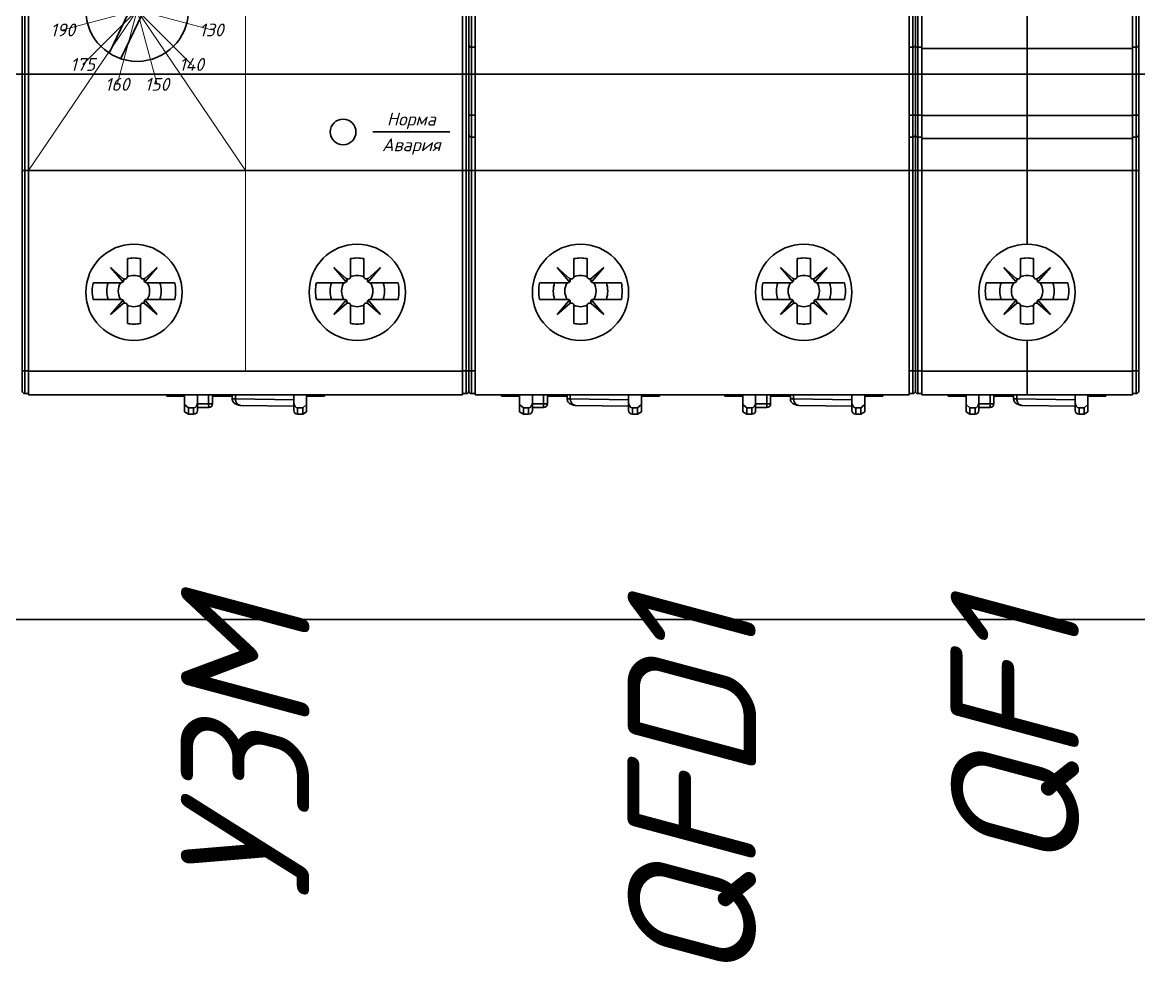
# Model space of a CAD drawing. Header units: millimetres. Extents: x 0 to 53000, y -591 to 24400.
# Drawn here: x 11550.1 to 11637.1, y 2934.9 to 3008.4 of the extents above; entities that cross this region are included whole.
import ezdxf
from ezdxf.enums import TextEntityAlignment as Align

# ---------------------------------------------------------------- set-up
doc = ezdxf.new("R2010")
doc.units = ezdxf.units.MM
doc.layers.add('КК перф 40х60', color=6, linetype='Continuous', lineweight=30)
doc.layers.add('Основная', color=7, linetype='Continuous', lineweight=30)
doc.layers.add('Привязки', color=2, linetype='Continuous', lineweight=0, plot=False, transparency=0.8)
doc.styles.add('текст', font='isocpeui.ttf')

# ---------------------------------------------------------------- blocks, each defined once
blk = doc.blocks.new('1P Автоматический выключатель')
at = {"layer": 'Основная'}
blk.add_line((16.91, -42.5), (16.91, 42.5), dxfattribs=at)
at = {"layer": 'Основная', "linetype": 'Continuous'}
for p, q in [((17.4, -42.2), (17.4, 42.2)), ((0.49, -42.5), (0.49, -5.739)), ((16.91, -42.5), (16.91, -5.739)), ((0, -6.606), (0, -42.2)), ((0.2, -6.455), (0.2, -42.4)), ((17.2, -42.4), (17.2, -6.455)), ((8.7, -30.75), (8.7, -7.933)), ((0.2, -15.4), (0.49, -15.4)), ((16.91, -15.5), (0.49, -15.5)), ((17.2, -15.4), (16.91, -15.4)), ((0.2, -20.697), (0.49, -20.697)), ((16.91, -20.708), (0.49, -20.708)), ((17.2, -20.697), (16.91, -20.697)), ((0.2, -22.4), (0.49, -22.4)), ((16.91, -22.5), (0.49, -22.5)), ((17.2, -22.4), (16.91, -22.4)), ((0.2, -24.997), (0.49, -24.997)), ((16.91, -25), (0.49, -25)), ((17.2, -24.997), (16.91, -24.997)), ((8.185, -33.264), (8.185, -31.877)), ((9.215, -33.258), (9.215, -31.877)), ((7.871, -33.439), (6.879, -32.579)), ((6.879, -32.579), (7.798, -33.64)), ((10.521, -32.579), (9.514, -33.452)), ((9.602, -33.64), (10.521, -32.579)), ((5.514, -33.75), (7.705, -33.75)), ((7.798, -33.64), (7.904, -33.534)), ((9.489, -33.528), (9.602, -33.64)), ((9.688, -33.75), (11.884, -33.75)), ((7.705, -35.05), (5.514, -35.05)), ((7.798, -35.16), (6.879, -36.221)), ((6.879, -36.221), (7.871, -35.361)), ((7.904, -35.266), (7.798, -35.16)), ((8.185, -36.923), (8.185, -35.536)), ((9.215, -35.535), (9.215, -36.923)), ((9.602, -35.16), (9.496, -35.265)), ((9.53, -35.362), (10.521, -36.221)), ((10.521, -36.221), (9.602, -35.16)), ((11.884, -35.05), (9.696, -35.05)), ((8.7, -42.5), (8.7, -38.25)), ((0.2, -40.633), (0.49, -40.633)), ((16.91, -40.64), (0.49, -40.64)), ((17.2, -40.633), (16.91, -40.633)), ((0.2, -42.4), (0.49, -42.4)), ((16.91, -42.5), (0.49, -42.5)), ((2.55, -42.6), (2.55, -42.5)), ((2.55, -42.6), (3.95, -42.6)), ((2.85, -42.6), (2.85, -42.5)), ((3.95, -43.827), (3.95, -42.5)), ((4.95, -43.7), (4.95, -42.5)), ((5.819, -42.5), (5.819, -43.18)), ((6.119, -42.5), (6.119, -43.18)), ((7.657, -42.6), (6.119, -42.6)), ((6.5, -42.6), (6.5, -42.5)), ((7.657, -42.5), (7.657, -42.807)), ((7.905, -42.5), (7.905, -42.807)), ((12.45, -42.5), (12.45, -43.7)), ((13.45, -43.827), (13.45, -42.5)), ((14.85, -42.6), (13.45, -42.6)), ((14.55, -42.6), (14.55, -42.5)), ((14.85, -42.6), (14.85, -42.5)), ((17.2, -42.4), (16.91, -42.4)), ((4.25, -43.5), (3.95, -43.255)), ((4.65, -43.5), (4.25, -43.5)), ((4.25, -44), (4.25, -43.5)), ((4.65, -44), (4.65, -43.5)), ((5.819, -43.18), (4.95, -43.189)), ((5.823, -43.48), (4.95, -43.489)), ((5.819, -43.18), (6.119, -43.18)), ((5.823, -43.48), (5.819, -43.18)), ((7.905, -42.807), (7.657, -42.807)), ((7.905, -42.807), (12.45, -42.876)), ((8.33, -43.314), (12.45, -43.376)), ((13.15, -43.5), (12.75, -43.5)), ((12.75, -43.5), (12.75, -44)), ((13.15, -43.5), (13.45, -43.255)), ((13.15, -44), (13.15, -43.5)), ((4.25, -44), (3.95, -43.827)), ((4.65, -44), (4.25, -44)), ((13.15, -44), (12.75, -44)), ((13.15, -44), (13.45, -43.827))]:
    blk.add_line(p, q, dxfattribs=at)
blk.add_lwpolyline([(7.657, -42.807), (7.657, -42.827), (7.663, -42.878), (7.676, -42.929), (7.696, -42.98), (7.723, -43.029), (7.758, -43.077), (7.8, -43.122), (7.848, -43.163), (7.901, -43.199), (7.96, -43.231), (8.022, -43.257), (8.088, -43.279), (8.157, -43.296), (8.23, -43.307), (8.306, -43.313), (8.33, -43.314)], dxfattribs=at)
blk.add_circle((8.7, -34.5), 3.75, dxfattribs=at)
for centre, radius, start, end in [((0.2, -15.2), 0.2, 180, 270), ((17.2, -15.2), 0.2, 270, 0), ((0.2, -22.2), 0.2, 180, 270), ((17.2, -22.2), 0.2, 270, 0), ((8.7, -34.4), 2.575, 78.46304, 101.53696), ((8.7, -34.4), 3.251, 168.46772, 191.53228), ((8.7, -34.4), 2.119, 162.13907, 197.86093), ((8.7, -34.4), 1.22, 147.80605, 212.19395), ((7.705, -33.55), 0.2, 270, 45.573), ((7.985, -33.264), 0.2, 225.573, 0), ((8.7, -34.4), 1.22, 65.03079, 114.96921), ((9.415, -33.258), 0.2, 180, 313.08205), ((9.688, -33.55), 0.2, 133.08205, 270), ((8.7, -34.4), 1.22, 0, 32.19395), ((8.7, -34.4), 2.119, 342.13907, 17.86093), ((8.7, -34.4), 3.25, 348.46304, 11.53696), ((8.7, -34.4), 1.22, 327.80605, 0), ((7.705, -35.25), 0.2, 314.427, 90), ((7.985, -35.536), 0.2, 0, 134.427), ((8.7, -34.4), 1.22, 245.03079, 294.96921), ((9.415, -35.535), 0.2, 45.43869, 180), ((9.696, -35.25), 0.2, 90, 225.43869), ((8.7, -34.4), 2.575, 258.46304, 281.53696), ((0.2, -42.2), 0.2, 180, 270), ((17.2, -42.2), 0.2, 270, 0), ((5.819, -43.18), 0.3, 270.57735, 0.00005), ((4.65, -43.7), 0.3, 270, 0), ((12.75, -43.7), 0.3, 180, 270)]:
    blk.add_arc(centre, radius, start, end, dxfattribs=at)
for centre, major_axis, start_param, end_param in [((4.65, -43.076), (0, 0.424), 3.141593, 4.712389), ((12.75, -43.076), (0, -0.424), -1.570796, 0)]:
    blk.add_ellipse(centre, major_axis=major_axis, ratio=0.707107, start_param=start_param, end_param=end_param, dxfattribs=at)
for points, knots in [([(0, -20.676), (0, -20.677), (0.001, -20.679), (0.004, -20.681), (0.009, -20.683), (0.019, -20.686), (0.036, -20.689), (0.06, -20.691), (0.09, -20.694), (0.137, -20.697), (0.174, -20.697), (0.2, -20.697)], [0, 0, 0, 0, 0.011071, 0.028361, 0.053751, 0.087615, 0.180217, 0.303528, 0.453137, 0.623472, 1, 1, 1, 1]), ([(17.4, -20.676), (17.4, -20.677), (17.399, -20.679), (17.396, -20.681), (17.391, -20.683), (17.381, -20.686), (17.364, -20.689), (17.34, -20.691), (17.31, -20.694), (17.263, -20.697), (17.226, -20.697), (17.2, -20.697)], [0, 0, 0, 0, 0.011071, 0.028361, 0.053751, 0.087615, 0.180217, 0.303529, 0.453137, 0.623472, 1, 1, 1, 1]), ([(0, -24.99), (0, -24.99), (0.002, -24.99), (0.004, -24.991), (0.009, -24.992), (0.016, -24.992), (0.024, -24.993), (0.034, -24.993), (0.046, -24.994), (0.064, -24.995), (0.09, -24.995), (0.124, -24.996), (0.161, -24.996), (0.187, -24.997), (0.2, -24.997)], [0, 0, 0, 0, 0.005889, 0.020641, 0.044648, 0.077774, 0.119731, 0.170135, 0.228509, 0.294297, 0.44554, 0.618082, 0.805291, 1, 1, 1, 1]), ([(17.4, -24.99), (17.4, -24.99), (17.398, -24.99), (17.396, -24.991), (17.391, -24.992), (17.384, -24.992), (17.376, -24.993), (17.366, -24.993), (17.354, -24.994), (17.336, -24.995), (17.31, -24.995), (17.276, -24.996), (17.239, -24.996), (17.213, -24.997), (17.2, -24.997)], [0, 0, 0, 0, 0.005895, 0.020644, 0.044651, 0.077778, 0.119734, 0.170138, 0.228512, 0.294299, 0.445542, 0.618083, 0.805291, 1, 1, 1, 1]), ([(0, -40.619), (0, -40.619), (0.001, -40.62), (0.004, -40.622), (0.009, -40.623), (0.019, -40.625), (0.036, -40.627), (0.06, -40.629), (0.09, -40.63), (0.124, -40.632), (0.161, -40.632), (0.187, -40.633), (0.2, -40.633)], [0, 0, 0, 0, 0.008294, 0.024077, 0.048626, 0.082035, 0.174467, 0.298258, 0.448803, 0.620399, 0.806492, 1, 1, 1, 1]), ([(17.4, -40.619), (17.4, -40.619), (17.399, -40.62), (17.396, -40.622), (17.391, -40.623), (17.381, -40.625), (17.364, -40.627), (17.34, -40.629), (17.31, -40.63), (17.276, -40.632), (17.239, -40.632), (17.213, -40.633), (17.2, -40.633)], [0, 0, 0, 0, 0.008294, 0.024077, 0.048626, 0.082035, 0.174467, 0.298258, 0.448803, 0.620399, 0.806493, 1, 1, 1, 1]), ([(7.905, -42.807), (7.905, -42.845), (7.911, -42.919), (7.941, -43.022), (7.987, -43.112), (8.044, -43.186), (8.11, -43.243), (8.18, -43.283), (8.254, -43.307), (8.305, -43.313), (8.33, -43.314)], [0, 0, 0, 0, 0.154622, 0.302409, 0.439693, 0.566093, 0.683071, 0.7928, 0.897644, 1, 1, 1, 1])]:
    blk.add_open_spline(points, degree=3, knots=knots, dxfattribs=at)
at = {"layer": 'Основная', "style": 'текст'}
blk.add_attdef('№', text='', height=20, dxfattribs=at).set_placement((7.753, -58.946), align=Align.MIDDLE_CENTER)
blk = doc.blocks.new('*U125')
at = {"layer": 'Привязки'}
blk.add_line((0, -2.5), (0, 3.5), dxfattribs=at)
blk = doc.blocks.new('*U126')
at = {"layer": 'Привязки', "color": 0, "linetype": 'ByBlock', "lineweight": -2, "transparency": 16777216}
blk.add_blockref('*U125', (8.945, 14.998), dxfattribs=at)
for p, rotation in [((7.696, 14.664), 30), ((10.194, 14.664), 330.0000000000001), ((6.781, 13.749), 60.00000000000001), ((11.109, 13.749), 300.0000000000001), ((6.447, 12.5), 90.00000000000001), ((6.781, 11.251), 120), ((7.696, 10.336), 150), ((11.109, 11.251), 240), ((11.443, 12.5), 270), ((10.194, 10.336), 210), ((8.945, 10.002), 180)]:
    blk.add_blockref('*U125', p, dxfattribs=dict(at, rotation=rotation))
blk = doc.blocks.new('УЗМ')
at = {"layer": 'Основная'}
for p, q in [((34.31, -42.5), (34.31, 42.5)), ((9.342, -10.492), (6.765, -15.855)), ((10.243, -10.925), (7.669, -16.284)), ((27.313, -22), (33.313, -22)), ((16.91, -42.5), (17.89, -42.5))]:
    blk.add_line(p, q, dxfattribs=at)
at = {"layer": 'Основная', "linetype": 'Continuous'}
for p, q in [((34.8, -42.2), (34.8, 42.2)), ((0, 0), (0, -42.2)), ((0.2, 0), (0.2, -42.4)), ((0.49, -42.5), (0.49, 0)), ((34.6, -42.4), (34.6, 0)), ((34.31, -42.5), (34.31, -5.739)), ((0.2, -24.997), (0.49, -24.997)), ((17.89, -25), (0.49, -25)), ((34.31, -25), (17.89, -25)), ((34.6, -24.997), (34.31, -24.997)), ((8.185, -33.264), (8.185, -31.877)), ((9.215, -33.258), (9.215, -31.877)), ((25.585, -33.264), (25.585, -31.877)), ((26.615, -33.258), (26.615, -31.877)), ((7.871, -33.439), (6.879, -32.579)), ((6.879, -32.579), (7.798, -33.64)), ((10.521, -32.579), (9.514, -33.452)), ((9.602, -33.64), (10.521, -32.579)), ((25.271, -33.439), (24.279, -32.579)), ((24.279, -32.579), (25.198, -33.64)), ((27.921, -32.579), (26.914, -33.452)), ((27.002, -33.64), (27.921, -32.579)), ((5.514, -33.75), (7.705, -33.75)), ((7.798, -33.64), (7.904, -33.534)), ((9.489, -33.528), (9.602, -33.64)), ((9.688, -33.75), (11.884, -33.75)), ((22.914, -33.75), (25.105, -33.75)), ((25.198, -33.64), (25.304, -33.534)), ((26.889, -33.528), (27.002, -33.64)), ((27.088, -33.75), (29.284, -33.75)), ((7.705, -35.05), (5.514, -35.05)), ((7.798, -35.16), (6.879, -36.221)), ((6.879, -36.221), (7.871, -35.361)), ((7.904, -35.266), (7.798, -35.16)), ((8.185, -36.923), (8.185, -35.536)), ((9.215, -35.535), (9.215, -36.923)), ((9.602, -35.16), (9.496, -35.265)), ((9.53, -35.362), (10.521, -36.221)), ((10.521, -36.221), (9.602, -35.16)), ((11.884, -35.05), (9.696, -35.05)), ((25.105, -35.05), (22.914, -35.05)), ((25.198, -35.16), (24.279, -36.221)), ((24.279, -36.221), (25.271, -35.361)), ((25.304, -35.266), (25.198, -35.16)), ((25.585, -36.923), (25.585, -35.536)), ((26.615, -35.535), (26.615, -36.923)), ((27.002, -35.16), (26.896, -35.265)), ((26.93, -35.362), (27.921, -36.221)), ((27.921, -36.221), (27.002, -35.16)), ((29.284, -35.05), (27.096, -35.05)), ((0.2, -40.633), (0.49, -40.633)), ((17.4, -40.64), (0.49, -40.64)), ((34.31, -40.64), (17.4, -40.64)), ((34.6, -40.633), (34.31, -40.633)), ((0.2, -42.4), (0.49, -42.4)), ((16.91, -42.5), (0.49, -42.5)), ((11.25, -42.6), (11.25, -42.5)), ((11.25, -42.6), (12.65, -42.6)), ((11.55, -42.6), (11.55, -42.5)), ((12.65, -43.827), (12.65, -42.5)), ((13.65, -43.7), (13.65, -42.5)), ((14.519, -42.5), (14.519, -43.18)), ((14.819, -42.5), (14.819, -43.18)), ((16.357, -42.6), (14.819, -42.6)), ((15.2, -42.6), (15.2, -42.5)), ((16.357, -42.5), (16.357, -42.807)), ((16.605, -42.5), (16.605, -42.807)), ((34.31, -42.5), (17.89, -42.5)), ((21.15, -42.5), (21.15, -43.7)), ((22.15, -43.827), (22.15, -42.5)), ((23.55, -42.6), (22.15, -42.6)), ((23.25, -42.6), (23.25, -42.5)), ((23.55, -42.6), (23.55, -42.5)), ((34.6, -42.4), (34.31, -42.4)), ((12.95, -43.5), (12.65, -43.255)), ((13.35, -43.5), (12.95, -43.5)), ((12.95, -44), (12.95, -43.5)), ((13.35, -44), (13.35, -43.5)), ((14.519, -43.18), (13.65, -43.189)), ((14.523, -43.48), (13.65, -43.489)), ((14.519, -43.18), (14.819, -43.18)), ((14.523, -43.48), (14.519, -43.18)), ((16.605, -42.807), (16.357, -42.807)), ((16.605, -42.807), (21.15, -42.876)), ((17.03, -43.314), (21.15, -43.376)), ((21.85, -43.5), (21.45, -43.5)), ((21.45, -43.5), (21.45, -44)), ((21.85, -43.5), (22.15, -43.255)), ((21.85, -44), (21.85, -43.5)), ((12.95, -44), (12.65, -43.827)), ((13.35, -44), (12.95, -44)), ((21.85, -44), (21.45, -44)), ((21.85, -44), (22.15, -43.827))]:
    blk.add_line(p, q, dxfattribs=at)
blk.add_lwpolyline([(16.357, -42.807), (16.357, -42.827), (16.363, -42.878), (16.376, -42.929), (16.396, -42.98), (16.423, -43.029), (16.458, -43.077), (16.5, -43.122), (16.548, -43.163), (16.601, -43.199), (16.66, -43.231), (16.722, -43.257), (16.788, -43.279), (16.857, -43.296), (16.93, -43.307), (17.006, -43.313), (17.03, -43.314)], dxfattribs=at)
at = {"layer": 'Основная'}
for centre, radius in [((8.946, -12.497), 4), ((25, -22), 1)]:
    blk.add_circle(centre, radius, dxfattribs=at)
at = {"layer": 'Основная', "linetype": 'Continuous'}
for centre in [(8.7, -34.5), (26.1, -34.5)]:
    blk.add_circle(centre, 3.75, dxfattribs=at)
for centre, radius, start, end in [((8.7, -34.4), 2.575, 78.46304, 101.53696), ((26.1, -34.4), 2.575, 78.46304, 101.53696), ((8.7, -34.4), 3.251, 168.46772, 191.53228), ((8.7, -34.4), 2.119, 162.13907, 197.86093), ((8.7, -34.4), 1.22, 147.80605, 212.19395), ((7.705, -33.55), 0.2, 270, 45.573), ((7.985, -33.264), 0.2, 225.573, 0), ((8.7, -34.4), 1.22, 65.03079, 114.96921), ((9.415, -33.258), 0.2, 180, 313.08205), ((9.688, -33.55), 0.2, 133.08205, 270), ((8.7, -34.4), 1.22, 0, 32.19395), ((8.7, -34.4), 2.119, 342.13907, 17.86093), ((8.7, -34.4), 3.25, 348.46304, 11.53696), ((26.1, -34.4), 3.251, 168.46772, 191.53228), ((26.1, -34.4), 2.119, 162.13907, 197.86093), ((26.1, -34.4), 1.22, 147.80605, 212.19395), ((25.105, -33.55), 0.2, 270, 45.573), ((25.385, -33.264), 0.2, 225.573, 0), ((26.1, -34.4), 1.22, 65.03079, 114.96921), ((26.815, -33.258), 0.2, 180, 313.08205), ((27.088, -33.55), 0.2, 133.08205, 270), ((26.1, -34.4), 1.22, 0, 32.19395), ((26.1, -34.4), 2.119, 342.13907, 17.86093), ((26.1, -34.4), 3.25, 348.46304, 11.53696), ((8.7, -34.4), 1.22, 327.80605, 0), ((26.1, -34.4), 1.22, 327.80605, 0), ((7.705, -35.25), 0.2, 314.427, 90), ((7.985, -35.536), 0.2, 0, 134.427), ((8.7, -34.4), 1.22, 245.03079, 294.96921), ((9.415, -35.535), 0.2, 45.43869, 180), ((9.696, -35.25), 0.2, 90, 225.43869), ((25.105, -35.25), 0.2, 314.427, 90), ((25.385, -35.536), 0.2, 0, 134.427), ((26.1, -34.4), 1.22, 245.03079, 294.96921), ((26.815, -35.535), 0.2, 45.43869, 180), ((27.096, -35.25), 0.2, 90, 225.43869), ((8.7, -34.4), 2.575, 258.46304, 281.53696), ((26.1, -34.4), 2.575, 258.46304, 281.53696), ((0.2, -42.2), 0.2, 180, 270), ((34.6, -42.2), 0.2, 270, 0), ((14.519, -43.18), 0.3, 270.57735, 0.00005), ((13.35, -43.7), 0.3, 270, 0), ((21.45, -43.7), 0.3, 180, 270)]:
    blk.add_arc(centre, radius, start, end, dxfattribs=at)
for centre, major_axis, start_param, end_param in [((13.35, -43.076), (0, 0.424), 3.141593, 4.712389), ((21.45, -43.076), (0, -0.424), -1.570796, 0)]:
    blk.add_ellipse(centre, major_axis=major_axis, ratio=0.707107, start_param=start_param, end_param=end_param, dxfattribs=at)
for points, knots in [([(0, -24.99), (0, -24.99), (0.002, -24.99), (0.004, -24.991), (0.009, -24.992), (0.016, -24.992), (0.024, -24.993), (0.034, -24.993), (0.046, -24.994), (0.064, -24.995), (0.09, -24.995), (0.124, -24.996), (0.161, -24.996), (0.187, -24.997), (0.2, -24.997)], [0, 0, 0, 0, 0.005889, 0.020641, 0.044648, 0.077774, 0.119731, 0.170135, 0.228509, 0.294297, 0.44554, 0.618082, 0.805291, 1, 1, 1, 1]), ([(34.8, -24.99), (34.8, -24.99), (34.798, -24.99), (34.796, -24.991), (34.791, -24.992), (34.784, -24.992), (34.776, -24.993), (34.766, -24.993), (34.754, -24.994), (34.736, -24.995), (34.71, -24.995), (34.676, -24.996), (34.639, -24.996), (34.613, -24.997), (34.6, -24.997)], [0, 0, 0, 0, 0.005895, 0.020644, 0.044651, 0.077778, 0.119734, 0.170138, 0.228512, 0.294299, 0.445542, 0.618083, 0.805291, 1, 1, 1, 1]), ([(0, -40.619), (0, -40.619), (0.001, -40.62), (0.004, -40.622), (0.009, -40.623), (0.019, -40.625), (0.036, -40.627), (0.06, -40.629), (0.09, -40.63), (0.124, -40.632), (0.161, -40.632), (0.187, -40.633), (0.2, -40.633)], [0, 0, 0, 0, 0.008294, 0.024077, 0.048626, 0.082035, 0.174467, 0.298258, 0.448803, 0.620399, 0.806492, 1, 1, 1, 1]), ([(34.8, -40.619), (34.8, -40.619), (34.799, -40.62), (34.796, -40.622), (34.791, -40.623), (34.781, -40.625), (34.764, -40.627), (34.74, -40.629), (34.71, -40.63), (34.676, -40.632), (34.639, -40.632), (34.613, -40.633), (34.6, -40.633)], [0, 0, 0, 0, 0.008294, 0.024077, 0.048626, 0.082035, 0.174467, 0.298258, 0.448803, 0.620399, 0.806493, 1, 1, 1, 1]), ([(16.605, -42.807), (16.605, -42.845), (16.611, -42.919), (16.641, -43.022), (16.687, -43.112), (16.744, -43.186), (16.81, -43.243), (16.88, -43.283), (16.954, -43.307), (17.005, -43.313), (17.03, -43.314)], [0, 0, 0, 0, 0.154622, 0.302409, 0.439693, 0.566093, 0.683071, 0.7928, 0.897644, 1, 1, 1, 1])]:
    blk.add_open_spline(points, degree=3, knots=knots, dxfattribs=at)
at = {"layer": 'Привязки'}
for p, q in [((17.4, 42.5), (17.4, -40.64)), ((17.4, -25), (0.49, 0)), ((0.49, -24.997), (17.4, 0))]:
    blk.add_line(p, q, dxfattribs=at)
at = {"layer": 'Привязки', "rotation": 15}
blk.add_blockref('*U126', (3.54, -26.887), dxfattribs=at)
at = {"layer": 'Основная', "char_height": 1, "style": 'текст'}
for s, width, heights, insert, attachment_point in [('190', 2.62674, [1.245], (3.151, -14.051), 5), ('130', 2.62674, [0.758], (14.739, -14.051), 5), ('175', 2.62674, [1.245], (4.704, -16.74), 5), ('140', 2.62674, [1.245], (13.186, -16.74), 5), ('160', 2.62674, [1.245], (7.393, -18.292), 5), ('150', 2.62674, [1.245], (10.497, -18.292), 5), ('Норма', 4.98104, [1], (30.313, -20.5), 2), ('Авария', 4.98104, [1], (30.313, -22.5), 2)]:
    blk.add_mtext_dynamic_manual_height_columns(s, width=width, gutter_width=200, heights=heights, dxfattribs=dict(at, insert=insert, attachment_point=attachment_point))
at = {"layer": 'Основная', "style": 'текст'}
blk.add_attdef('№', text='', height=20, dxfattribs=at).set_placement((17.375, -58.946), align=Align.MIDDLE_CENTER)
blk = doc.blocks.new('АВДТ QFD')
at = {"layer": 'Основная'}
blk.add_line((34.31, -42.5), (34.31, 42.5), dxfattribs=at)
at = {"layer": 'Основная', "linetype": 'Continuous'}
for p, q in [((34.8, -42.2), (34.8, 42.2)), ((0.49, -42.5), (0.49, -5.739)), ((34.31, -42.5), (34.31, -5.739)), ((0, -6.606), (0, -42.2)), ((0.2, -6.455), (0.2, -42.4)), ((34.6, -42.4), (34.6, -6.455)), ((0.2, -15.4), (0.49, -15.4)), ((34.6, -15.4), (34.31, -15.4)), ((0.2, -20.697), (0.49, -20.697)), ((34.6, -20.697), (34.31, -20.697)), ((0.2, -22.4), (0.49, -22.4)), ((34.6, -22.4), (34.31, -22.4)), ((0.2, -24.997), (0.49, -24.997)), ((34.31, -25), (0.49, -24.997)), ((34.6, -24.997), (34.31, -24.997)), ((8.185, -33.264), (8.185, -31.877)), ((9.215, -33.258), (9.215, -31.877)), ((25.585, -33.264), (25.585, -31.877)), ((26.615, -33.258), (26.615, -31.877)), ((7.871, -33.439), (6.879, -32.579)), ((6.879, -32.579), (7.798, -33.64)), ((10.521, -32.579), (9.514, -33.452)), ((9.602, -33.64), (10.521, -32.579)), ((25.271, -33.439), (24.279, -32.579)), ((24.279, -32.579), (25.198, -33.64)), ((27.921, -32.579), (26.914, -33.452)), ((27.002, -33.64), (27.921, -32.579)), ((5.514, -33.75), (7.705, -33.75)), ((7.798, -33.64), (7.904, -33.534)), ((9.489, -33.528), (9.602, -33.64)), ((9.688, -33.75), (11.884, -33.75)), ((22.914, -33.75), (25.105, -33.75)), ((25.198, -33.64), (25.304, -33.534)), ((26.889, -33.528), (27.002, -33.64)), ((27.088, -33.75), (29.284, -33.75)), ((7.705, -35.05), (5.514, -35.05)), ((7.798, -35.16), (6.879, -36.221)), ((6.879, -36.221), (7.871, -35.361)), ((7.904, -35.266), (7.798, -35.16)), ((8.185, -36.923), (8.185, -35.536)), ((9.215, -35.535), (9.215, -36.923)), ((9.602, -35.16), (9.496, -35.265)), ((9.53, -35.362), (10.521, -36.221)), ((10.521, -36.221), (9.602, -35.16)), ((11.884, -35.05), (9.696, -35.05)), ((25.105, -35.05), (22.914, -35.05)), ((25.198, -35.16), (24.279, -36.221)), ((24.279, -36.221), (25.271, -35.361)), ((25.304, -35.266), (25.198, -35.16)), ((25.585, -36.923), (25.585, -35.536)), ((26.615, -35.535), (26.615, -36.923)), ((27.002, -35.16), (26.896, -35.265)), ((26.93, -35.362), (27.921, -36.221)), ((27.921, -36.221), (27.002, -35.16)), ((29.284, -35.05), (27.096, -35.05)), ((0.2, -40.633), (0.49, -40.633)), ((34.6, -40.633), (34.31, -40.633)), ((0.2, -42.4), (0.49, -42.4)), ((17.89, -42.5), (0.49, -42.5)), ((2.55, -42.6), (2.55, -42.5)), ((2.55, -42.6), (3.95, -42.6)), ((2.85, -42.6), (2.85, -42.5)), ((3.95, -43.827), (3.95, -42.5)), ((4.95, -43.7), (4.95, -42.5)), ((5.819, -42.5), (5.819, -43.18)), ((6.119, -42.5), (6.119, -43.18)), ((7.657, -42.6), (6.119, -42.6)), ((6.5, -42.6), (6.5, -42.5)), ((7.657, -42.5), (7.657, -42.807)), ((7.905, -42.5), (7.905, -42.807)), ((12.45, -42.5), (12.45, -43.7)), ((13.45, -43.827), (13.45, -42.5)), ((14.85, -42.6), (13.45, -42.6)), ((14.55, -42.6), (14.55, -42.5)), ((14.85, -42.6), (14.85, -42.5)), ((34.31, -42.5), (17.89, -42.5)), ((19.95, -42.6), (19.95, -42.5)), ((19.95, -42.6), (21.35, -42.6)), ((20.25, -42.6), (20.25, -42.5)), ((21.35, -43.827), (21.35, -42.5)), ((22.35, -43.7), (22.35, -42.5)), ((23.219, -42.5), (23.219, -43.18)), ((23.519, -42.5), (23.519, -43.18)), ((25.057, -42.6), (23.519, -42.6)), ((23.9, -42.6), (23.9, -42.5)), ((25.057, -42.5), (25.057, -42.807)), ((25.305, -42.5), (25.305, -42.807)), ((29.85, -42.5), (29.85, -43.7)), ((30.85, -43.827), (30.85, -42.5)), ((32.25, -42.6), (30.85, -42.6)), ((31.95, -42.6), (31.95, -42.5)), ((32.25, -42.6), (32.25, -42.5)), ((34.6, -42.4), (34.31, -42.4)), ((4.25, -43.5), (3.95, -43.255)), ((4.65, -43.5), (4.25, -43.5)), ((4.25, -44), (4.25, -43.5)), ((4.65, -44), (4.65, -43.5)), ((5.819, -43.18), (4.95, -43.189)), ((5.823, -43.48), (4.95, -43.489)), ((5.819, -43.18), (6.119, -43.18)), ((5.823, -43.48), (5.819, -43.18)), ((7.905, -42.807), (7.657, -42.807)), ((7.905, -42.807), (12.45, -42.876)), ((8.33, -43.314), (12.45, -43.376)), ((13.15, -43.5), (12.75, -43.5)), ((12.75, -43.5), (12.75, -44)), ((13.15, -43.5), (13.45, -43.255)), ((13.15, -44), (13.15, -43.5)), ((21.65, -43.5), (21.35, -43.255)), ((23.219, -43.18), (22.35, -43.189)), ((23.223, -43.48), (22.35, -43.489)), ((23.219, -43.18), (23.519, -43.18)), ((23.223, -43.48), (23.219, -43.18)), ((25.305, -42.807), (25.057, -42.807)), ((25.305, -42.807), (29.85, -42.876)), ((25.73, -43.314), (29.85, -43.376)), ((30.55, -43.5), (30.85, -43.255)), ((4.25, -44), (3.95, -43.827)), ((4.65, -44), (4.25, -44)), ((13.15, -44), (12.75, -44)), ((13.15, -44), (13.45, -43.827)), ((21.65, -44), (21.35, -43.827)), ((22.05, -43.5), (21.65, -43.5)), ((21.65, -44), (21.65, -43.5)), ((22.05, -44), (21.65, -44)), ((22.05, -44), (22.05, -43.5)), ((30.55, -43.5), (30.15, -43.5)), ((30.15, -43.5), (30.15, -44)), ((30.55, -44), (30.15, -44)), ((30.55, -44), (30.55, -43.5)), ((30.55, -44), (30.85, -43.827))]:
    blk.add_line(p, q, dxfattribs=at)
for points in [[(7.657, -42.807), (7.657, -42.827), (7.663, -42.878), (7.676, -42.929), (7.696, -42.98), (7.723, -43.029), (7.758, -43.077), (7.8, -43.122), (7.848, -43.163), (7.901, -43.199), (7.96, -43.231), (8.022, -43.257), (8.088, -43.279), (8.157, -43.296), (8.23, -43.307), (8.306, -43.313), (8.33, -43.314)], [(25.057, -42.807), (25.057, -42.827), (25.063, -42.878), (25.076, -42.929), (25.096, -42.98), (25.123, -43.029), (25.158, -43.077), (25.2, -43.122), (25.248, -43.163), (25.301, -43.199), (25.36, -43.231), (25.422, -43.257), (25.488, -43.279), (25.557, -43.296), (25.63, -43.307), (25.706, -43.313), (25.73, -43.314)]]:
    blk.add_lwpolyline(points, dxfattribs=at)
for centre in [(8.7, -34.5), (26.1, -34.5)]:
    blk.add_circle(centre, 3.75, dxfattribs=at)
for centre, radius, start, end in [((0.2, -15.2), 0.2, 180, 270), ((34.6, -15.2), 0.2, 270, 0), ((0.2, -22.2), 0.2, 180, 270), ((34.6, -22.2), 0.2, 270, 0), ((8.7, -34.4), 2.575, 78.46304, 101.53696), ((26.1, -34.4), 2.575, 78.46304, 101.53696), ((8.7, -34.4), 3.251, 168.46772, 191.53228), ((8.7, -34.4), 2.119, 162.13907, 197.86093), ((8.7, -34.4), 1.22, 147.80605, 212.19395), ((7.705, -33.55), 0.2, 270, 45.573), ((7.985, -33.264), 0.2, 225.573, 0), ((8.7, -34.4), 1.22, 65.03079, 114.96921), ((9.415, -33.258), 0.2, 180, 313.08205), ((9.688, -33.55), 0.2, 133.08205, 270), ((8.7, -34.4), 1.22, 0, 32.19395), ((8.7, -34.4), 2.119, 342.13907, 17.86093), ((8.7, -34.4), 3.25, 348.46304, 11.53696), ((26.1, -34.4), 3.251, 168.46772, 191.53228), ((26.1, -34.4), 2.119, 162.13907, 197.86093), ((26.1, -34.4), 1.22, 147.80605, 212.19395), ((25.105, -33.55), 0.2, 270, 45.573), ((25.385, -33.264), 0.2, 225.573, 0), ((26.1, -34.4), 1.22, 65.03079, 114.96921), ((26.815, -33.258), 0.2, 180, 313.08205), ((27.088, -33.55), 0.2, 133.08205, 270), ((26.1, -34.4), 1.22, 0, 32.19395), ((26.1, -34.4), 2.119, 342.13907, 17.86093), ((26.1, -34.4), 3.25, 348.46304, 11.53696), ((8.7, -34.4), 1.22, 327.80605, 0), ((26.1, -34.4), 1.22, 327.80605, 0), ((7.705, -35.25), 0.2, 314.427, 90), ((7.985, -35.536), 0.2, 0, 134.427), ((8.7, -34.4), 1.22, 245.03079, 294.96921), ((9.415, -35.535), 0.2, 45.43869, 180), ((9.696, -35.25), 0.2, 90, 225.43869), ((25.105, -35.25), 0.2, 314.427, 90), ((25.385, -35.536), 0.2, 0, 134.427), ((26.1, -34.4), 1.22, 245.03079, 294.96921), ((26.815, -35.535), 0.2, 45.43869, 180), ((27.096, -35.25), 0.2, 90, 225.43869), ((8.7, -34.4), 2.575, 258.46304, 281.53696), ((26.1, -34.4), 2.575, 258.46304, 281.53696), ((0.2, -42.2), 0.2, 180, 270), ((34.6, -42.2), 0.2, 270, 0), ((5.819, -43.18), 0.3, 270.57735, 0.00005), ((23.219, -43.18), 0.3, 270.57735, 0.00005), ((4.65, -43.7), 0.3, 270, 0), ((12.75, -43.7), 0.3, 180, 270), ((22.05, -43.7), 0.3, 270, 0), ((30.15, -43.7), 0.3, 180, 270)]:
    blk.add_arc(centre, radius, start, end, dxfattribs=at)
for centre, major_axis, start_param, end_param in [((4.65, -43.076), (0, 0.424), 3.141593, 4.712389), ((12.75, -43.076), (0, -0.424), -1.570796, 0), ((22.05, -43.076), (0, 0.424), 3.141593, 4.712389), ((30.15, -43.076), (0, -0.424), -1.570796, 0)]:
    blk.add_ellipse(centre, major_axis=major_axis, ratio=0.707107, start_param=start_param, end_param=end_param, dxfattribs=at)
for points, knots in [([(0, -20.676), (0, -20.677), (0.001, -20.679), (0.004, -20.681), (0.009, -20.683), (0.019, -20.686), (0.036, -20.689), (0.06, -20.691), (0.09, -20.694), (0.137, -20.697), (0.174, -20.697), (0.2, -20.697)], [0, 0, 0, 0, 0.011071, 0.028361, 0.053751, 0.087615, 0.180217, 0.303528, 0.453137, 0.623472, 1, 1, 1, 1]), ([(34.8, -20.676), (34.8, -20.677), (34.799, -20.679), (34.796, -20.681), (34.791, -20.683), (34.781, -20.686), (34.764, -20.689), (34.74, -20.691), (34.71, -20.694), (34.663, -20.697), (34.626, -20.697), (34.6, -20.697)], [0, 0, 0, 0, 0.011071, 0.028361, 0.053751, 0.087615, 0.180217, 0.303529, 0.453137, 0.623472, 1, 1, 1, 1]), ([(0, -24.99), (0, -24.99), (0.002, -24.99), (0.004, -24.991), (0.009, -24.992), (0.016, -24.992), (0.024, -24.993), (0.034, -24.993), (0.046, -24.994), (0.064, -24.995), (0.09, -24.995), (0.124, -24.996), (0.161, -24.996), (0.187, -24.997), (0.2, -24.997)], [0, 0, 0, 0, 0.005889, 0.020641, 0.044648, 0.077774, 0.119731, 0.170135, 0.228509, 0.294297, 0.44554, 0.618082, 0.805291, 1, 1, 1, 1]), ([(34.8, -24.99), (34.8, -24.99), (34.798, -24.99), (34.796, -24.991), (34.791, -24.992), (34.784, -24.992), (34.776, -24.993), (34.766, -24.993), (34.754, -24.994), (34.736, -24.995), (34.71, -24.995), (34.676, -24.996), (34.639, -24.996), (34.613, -24.997), (34.6, -24.997)], [0, 0, 0, 0, 0.005895, 0.020644, 0.044651, 0.077778, 0.119734, 0.170138, 0.228512, 0.294299, 0.445542, 0.618083, 0.805291, 1, 1, 1, 1]), ([(0, -40.619), (0, -40.619), (0.001, -40.62), (0.004, -40.622), (0.009, -40.623), (0.019, -40.625), (0.036, -40.627), (0.06, -40.629), (0.09, -40.63), (0.124, -40.632), (0.161, -40.632), (0.187, -40.633), (0.2, -40.633)], [0, 0, 0, 0, 0.008294, 0.024077, 0.048626, 0.082035, 0.174467, 0.298258, 0.448803, 0.620399, 0.806492, 1, 1, 1, 1]), ([(34.8, -40.619), (34.8, -40.619), (34.799, -40.62), (34.796, -40.622), (34.791, -40.623), (34.781, -40.625), (34.764, -40.627), (34.74, -40.629), (34.71, -40.63), (34.676, -40.632), (34.639, -40.632), (34.613, -40.633), (34.6, -40.633)], [0, 0, 0, 0, 0.008294, 0.024077, 0.048626, 0.082035, 0.174467, 0.298258, 0.448803, 0.620399, 0.806493, 1, 1, 1, 1]), ([(7.905, -42.807), (7.905, -42.845), (7.911, -42.919), (7.941, -43.022), (7.987, -43.112), (8.044, -43.186), (8.11, -43.243), (8.18, -43.283), (8.254, -43.307), (8.305, -43.313), (8.33, -43.314)], [0, 0, 0, 0, 0.154622, 0.302409, 0.439693, 0.566093, 0.683071, 0.7928, 0.897644, 1, 1, 1, 1]), ([(25.305, -42.807), (25.305, -42.845), (25.311, -42.919), (25.341, -43.022), (25.387, -43.112), (25.444, -43.186), (25.51, -43.243), (25.58, -43.283), (25.654, -43.307), (25.705, -43.313), (25.73, -43.314)], [0, 0, 0, 0, 0.154622, 0.302409, 0.439693, 0.566093, 0.683071, 0.7928, 0.897644, 1, 1, 1, 1])]:
    blk.add_open_spline(points, degree=3, knots=knots, dxfattribs=at)
at = {"layer": 'Основная', "style": 'текст'}
blk.add_attdef('№', text='', height=10, dxfattribs=at).set_placement((17.375, -58.946), align=Align.MIDDLE_CENTER)

msp = doc.modelspace()

# ---------------------------------------------------------------- linework, layer by layer
at = {"layer": 'КК перф 40х60'}
msp.add_line((11483.44591, 2961.8489), (11853.44591, 2961.8489), dxfattribs=at)
at = {"layer": 'Основная'}
for p, q in [((11543.47889, 3004.34892), (11568.47889, 3004.34892)), ((11568.47889, 3004.34892), (11831.47889, 3004.34891))]:
    msp.add_line(p, q, dxfattribs=at)
at = {"layer": 'Привязки'}
for p, q in [((13378.18473, 2961.8489), (10477.05745, 2961.8489)), ((11445.9789, 2961.8489), (11890.97889, 2961.8489))]:
    msp.add_line(p, q, dxfattribs=at)

# ---------------------------------------------------------------- block references
at = {"layer": 'Основная'}
ref = msp.add_blockref('УЗМ', (11550.10544, 3021.84891), dxfattribs=at)
ref.add_attrib('№', 'УЗМ', dxfattribs={"height": 10, "rotation": 90, "style": 'текст'}).set_placement((11567.48072, 2962.90309), align=Align.MIDDLE_RIGHT)
ref = msp.add_blockref('АВДТ QFD', (11584.90544, 3021.84891), dxfattribs=at)
ref.add_attrib('№', 'QFD1', dxfattribs={"height": 10, "rotation": 90, "style": 'текст'}).set_placement((11602.28072, 2962.90309), align=Align.MIDDLE_RIGHT)
ref = msp.add_blockref('1P Автоматический выключатель', (11619.70544, 3021.84891), dxfattribs=at)
ref.add_attrib('№', 'QF1', dxfattribs={"layer": '0', "height": 10, "rotation": 90, "style": 'текст'}).set_placement((11627.45883, 2962.90309), align=Align.MIDDLE_RIGHT)

doc.saveas('drawing.dxf')
